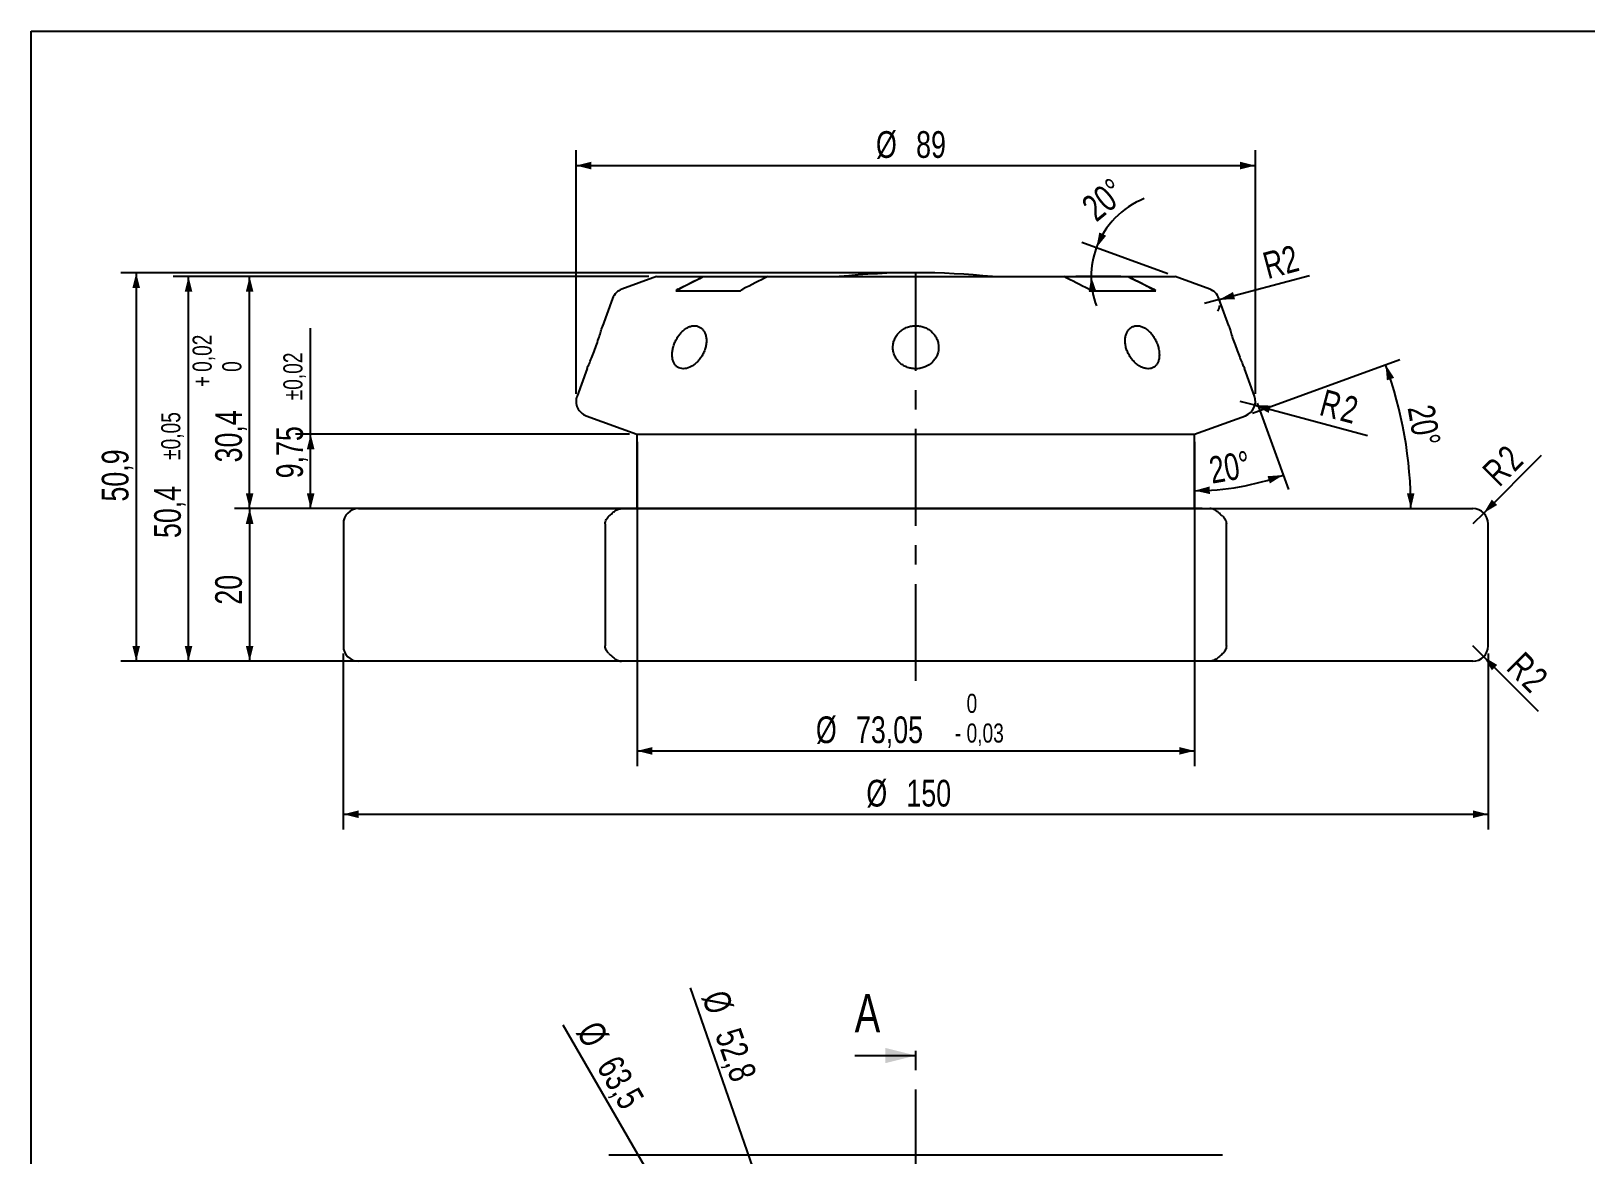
# Model space of a CAD drawing. Header units: millimetres. Extents: x 8 to 3888, y -9869 to 412.
# Drawn here: x 8 to 211.7, y 264.8 to 412 of the extents above; entities that cross this region are included whole.
import ezdxf

# ---------------------------------------------------------------- set-up
doc = ezdxf.new("R2010")
doc.units = ezdxf.units.MM
doc.linetypes.add('CENTERX2', pattern=[20.32, 12.7, -2.54, 2.54, -2.54])
doc.layers.add('CENTERLINE', color=4, linetype='CENTERX2')
doc.layers.add('DIMENSIONS', color=2, linetype='Continuous')
doc.layers.add('OUTLINE', color=7, linetype='Continuous', lineweight=25)
doc.styles.add('SLDTEXTSTYLE0', font='TXT', dxfattribs={"width": 0.75})
doc.dimstyles.new('SLDDIMSTYLE0', dxfattribs={"dimtxt": 3.5, "dimasz": 2, "dimexe": 0, "dimexo": 0.0625, "dimgap": 0.875, "dimtad": 1, "dimdec": 1, "dimrnd": 1e-09, "dimzin": 12, "dimdsep": 46, "dimtxsty": 'SLDTEXTSTYLE0', "dimblk1": 'NONE', "dimsah": 1, "dimcen": 0, "dimadec": 0, "dimazin": 3, "dimtfac": 1, "dimtdec": 1, "dimtmove": 0, "dimatfit": 3, "dimldrblk": 'NONE', "dimfxl": 0, "dimfrac": 2, "dimtolj": 1, "dimtzin": 12, "dimarcsym": 0})
doc.dimstyles.new('SLDDIMSTYLE1', dxfattribs={"dimtxt": 3.5, "dimasz": 2, "dimexe": 0, "dimexo": 0.0625, "dimgap": 0.875, "dimtad": 1, "dimrnd": 1e-09, "dimzin": 12, "dimdsep": 46, "dimtxsty": 'SLDTEXTSTYLE0', "dimsah": 1, "dimcen": 0.09, "dimadec": 0, "dimazin": 3, "dimtfac": 1, "dimtofl": 0, "dimtmove": 0, "dimatfit": 3, "dimfxl": 0, "dimfrac": 2, "dimtolj": 1, "dimtzin": 12, "dimarcsym": 0})
doc.dimstyles.new('SLDDIMSTYLE14', dxfattribs={"dimtxt": 3.5, "dimasz": 2, "dimexe": 0, "dimexo": 0.0625, "dimgap": 0.875, "dimtad": 1, "dimrnd": 1e-09, "dimzin": 12, "dimdsep": 46, "dimtxsty": 'SLDTEXTSTYLE0', "dimsah": 1, "dimcen": 0, "dimadec": 0, "dimazin": 3, "dimtfac": 1, "dimtofl": 0, "dimtmove": 0, "dimatfit": 3, "dimfxl": 0, "dimfrac": 2, "dimtolj": 1, "dimtzin": 12, "dimarcsym": 0})
doc.dimstyles.new('SLDDIMSTYLE2', dxfattribs={"dimtxt": 3.5, "dimasz": 2, "dimexe": 0, "dimexo": 0.0625, "dimgap": 0.875, "dimtad": 1, "dimdec": 4, "dimzin": 12, "dimdsep": 46, "dimtxsty": 'SLDTEXTSTYLE0', "dimsah": 1, "dimcen": 0.09, "dimazin": 3, "dimtfac": 1, "dimtofl": 0, "dimtmove": 0, "dimatfit": 3, "dimfxl": 0, "dimfrac": 2, "dimtolj": 1, "dimtzin": 12, "dimarcsym": 0})
doc.dimstyles.new('SLDDIMSTYLE20', dxfattribs={"dimtxt": 3.5, "dimasz": 2, "dimexe": 0, "dimexo": 0.0625, "dimgap": 0.875, "dimtad": 1, "dimrnd": 1e-09, "dimzin": 12, "dimdsep": 46, "dimtxsty": 'SLDTEXTSTYLE0', "dimsah": 1, "dimcen": 0.09, "dimadec": 0, "dimazin": 3, "dimtol": 1, "dimtp": 0.02, "dimtm": 0.02, "dimtfac": 1, "dimtofl": 0, "dimtmove": 0, "dimatfit": 3, "dimfxl": 0, "dimfrac": 2, "dimtolj": 1, "dimarcsym": 0})
doc.dimstyles.new('SLDDIMSTYLE21', dxfattribs={"dimtxt": 3.5, "dimasz": 2, "dimexe": 0, "dimexo": 0.0625, "dimgap": 0.875, "dimtad": 1, "dimrnd": 1e-09, "dimzin": 12, "dimdsep": 46, "dimtxsty": 'SLDTEXTSTYLE0', "dimsah": 1, "dimcen": 0.09, "dimadec": 0, "dimazin": 3, "dimtol": 1, "dimtp": 0.02, "dimtfac": 1, "dimtofl": 0, "dimtmove": 0, "dimatfit": 3, "dimfxl": 0, "dimfrac": 2, "dimtolj": 1, "dimarcsym": 0})
doc.dimstyles.new('SLDDIMSTYLE22', dxfattribs={"dimtxt": 3.5, "dimasz": 2, "dimexe": 0, "dimexo": 0.0625, "dimgap": 0.875, "dimtad": 1, "dimrnd": 1e-09, "dimzin": 12, "dimdsep": 46, "dimtxsty": 'SLDTEXTSTYLE0', "dimsah": 1, "dimcen": 0.09, "dimadec": 0, "dimazin": 3, "dimtol": 1, "dimtp": 0.05, "dimtm": 0.05, "dimtfac": 1, "dimtofl": 0, "dimtmove": 0, "dimatfit": 3, "dimfxl": 0, "dimfrac": 2, "dimtolj": 1, "dimarcsym": 0})
doc.dimstyles.new('SLDDIMSTYLE23', dxfattribs={"dimtxt": 3.5, "dimasz": 2, "dimexe": 0, "dimexo": 0.0625, "dimgap": 0.875, "dimtad": 1, "dimrnd": 1e-09, "dimzin": 12, "dimdsep": 46, "dimtxsty": 'SLDTEXTSTYLE0', "dimsah": 1, "dimcen": 0.09, "dimadec": 0, "dimazin": 3, "dimtol": 1, "dimtm": 0.03, "dimtfac": 1, "dimtofl": 0, "dimtmove": 0, "dimatfit": 3, "dimfxl": 0, "dimfrac": 2, "dimtolj": 1, "dimarcsym": 0})
doc.dimstyles.new('SLDDIMSTYLE9', dxfattribs={"dimtxt": 3.5, "dimasz": 2, "dimexe": 0, "dimexo": 0.0625, "dimgap": 0.875, "dimtad": 1, "dimrnd": 1e-09, "dimzin": 12, "dimdsep": 46, "dimtxsty": 'SLDTEXTSTYLE0', "dimsah": 1, "dimcen": 0, "dimadec": 0, "dimazin": 3, "dimtfac": 1, "dimtofl": 0, "dimtmove": 0, "dimatfit": 3, "dimfxl": 0, "dimfrac": 2, "dimtolj": 1, "dimtzin": 12, "dimarcsym": 0})

# ---------------------------------------------------------------- blocks, each defined once
blk = doc.blocks.new('_D')
at = {"layer": 'DIMENSIONS'}
for q in [(94.39, 286.65), (132.58, 176.84)]:
    blk.add_line((115.25, 226.67), q, dxfattribs=at)
blk.add_solid([(115.25, 226.67), (115.06, 228.72), (114.12, 228.39)], dxfattribs=at)
at = {"layer": 'DIMENSIONS', "char_height": 3.5, "attachment_point": 1, "rotation": 289.1766, "style": 'SLDTEXTSTYLE0'}
for s, insert in [('%%c', (99.17, 286.63)), ('52,8', (100.89, 281.67))]:
    blk.add_mtext(s, dxfattribs=dict(at, insert=insert))
blk = doc.blocks.new('_None')
blk = doc.blocks.new('_D_1')
at = {"layer": 'DIMENSIONS'}
for q in [(77.72, 281.75), (139.77, 174.28)]:
    blk.add_line((108.05, 229.23), q, dxfattribs=at)
blk.add_solid([(108.05, 229.23), (107.48, 231.21), (106.62, 230.71)], dxfattribs=at)
at = {"layer": 'DIMENSIONS', "char_height": 3.5, "attachment_point": 1, "rotation": 300, "style": 'SLDTEXTSTYLE0'}
for s, insert in [('%%c', (82.42, 282.63)), ('63,5', (85.05, 278.09))]:
    blk.add_mtext(s, dxfattribs=dict(at, insert=insert))
blk = doc.blocks.new('_D_4')
at = {"layer": 'DIMENSIONS'}
blk.add_line((134.67, 154.09), (146.81, 133.05), dxfattribs=at)
blk.add_arc((123.91, 172.71), 43.79, 270, 300, dxfattribs=at)
for points in [[(145.81, 134.79), (143.81, 134.26), (144.29, 133.39)], [(123.91, 128.92), (125.92, 128.46), (125.9, 129.46)]]:
    blk.add_solid(points, dxfattribs=at)
at = {"layer": 'DIMENSIONS', "insert": (130.68, 133.86), "char_height": 3.5, "attachment_point": 1, "rotation": 15, "style": 'SLDTEXTSTYLE0'}
blk.add_mtext('30°', dxfattribs=at)
blk = doc.blocks.new('_D_45')
at = {"layer": 'DIMENSIONS'}
for p, q in [((44.63, 359.19), (44.63, 373.09)), ((86.39, 359.19), (42.63, 359.19)), ((44.63, 349.44), (44.63, 359.19)), ((49.91, 349.44), (42.63, 349.44))]:
    blk.add_line(p, q, dxfattribs=at)
for points in [[(44.63, 359.19), (44.13, 357.19), (45.13, 357.19)], [(44.63, 349.44), (45.13, 351.44), (44.13, 351.44)]]:
    blk.add_solid(points, dxfattribs=at)
at = {"layer": 'DIMENSIONS', "attachment_point": 1, "rotation": 90, "style": 'SLDTEXTSTYLE0'}
for s, insert, char_height in [('±0,02', (41.05, 363.63), 2.5), ('9,75', (40.12, 353.4), 3.5)]:
    blk.add_mtext(s, dxfattribs=dict(at, insert=insert, char_height=char_height))
blk = doc.blocks.new('_D_46')
at = {"layer": 'DIMENSIONS'}
for p, q in [((88.94, 379.84), (34.63, 379.84)), ((36.63, 349.44), (36.63, 379.84)), ((161.45, 349.44), (34.63, 349.44))]:
    blk.add_line(p, q, dxfattribs=at)
for points in [[(36.63, 379.84), (36.13, 377.84), (37.13, 377.84)], [(36.63, 349.44), (37.13, 351.44), (36.13, 351.44)]]:
    blk.add_solid(points, dxfattribs=at)
at = {"layer": 'DIMENSIONS', "attachment_point": 1, "rotation": 90, "style": 'SLDTEXTSTYLE0'}
for s, insert, char_height in [('0,02', (29.16, 367.35), 2.5), ('+', (29.16, 365.36), 2.5), ('0', (33.05, 367.35), 2.5), ('30,4', (32.12, 355.49), 3.5)]:
    blk.add_mtext(s, dxfattribs=dict(at, insert=insert, char_height=char_height))
blk = doc.blocks.new('_D_47')
at = {"layer": 'DIMENSIONS'}
for p, q in [((88.94, 379.84), (26.63, 379.84)), ((28.63, 329.44), (28.63, 379.84)), ((49.91, 329.44), (26.63, 329.44))]:
    blk.add_line(p, q, dxfattribs=at)
for points in [[(28.63, 379.84), (28.13, 377.84), (29.13, 377.84)], [(28.63, 329.44), (29.13, 331.44), (28.13, 331.44)]]:
    blk.add_solid(points, dxfattribs=at)
at = {"layer": 'DIMENSIONS', "attachment_point": 1, "rotation": 90, "style": 'SLDTEXTSTYLE0'}
for s, insert, char_height in [('±0,05', (25.05, 355.82), 2.5), ('50,4', (24.12, 345.58), 3.5)]:
    blk.add_mtext(s, dxfattribs=dict(at, insert=insert, char_height=char_height))
blk = doc.blocks.new('_D_48')
at = {"layer": 'DIMENSIONS'}
for q in [(166.41, 363.49), (183.08, 359.03)]:
    blk.add_line((168.34, 362.97), q, dxfattribs=at)
blk.add_solid([(168.34, 362.97), (170.15, 361.97), (170.4, 362.94)], dxfattribs=at)
at = {"layer": 'DIMENSIONS', "char_height": 3.5, "attachment_point": 1, "rotation": 345, "style": 'SLDTEXTSTYLE0'}
for s, insert in [('R', (177.53, 365.12)), ('2', (180.25, 364.4))]:
    blk.add_mtext(s, dxfattribs=dict(at, insert=insert))
blk = doc.blocks.new('_D_49')
at = {"layer": 'DIMENSIONS'}
for p, q in [((79.41, 364.49), (79.41, 396.38)), ((168.41, 364.49), (168.41, 396.38)), ((79.41, 394.38), (168.41, 394.38))]:
    blk.add_line(p, q, dxfattribs=at)
for points in [[(79.41, 394.38), (81.41, 393.88), (81.41, 394.88)], [(168.41, 394.38), (166.41, 394.88), (166.41, 393.88)]]:
    blk.add_solid(points, dxfattribs=at)
at = {"layer": 'DIMENSIONS', "char_height": 3.5, "attachment_point": 1, "style": 'SLDTEXTSTYLE0'}
for s, insert in [('%%c', (118.7, 398.89)), ('89', (123.96, 398.89))]:
    blk.add_mtext(s, dxfattribs=dict(at, insert=insert))
blk = doc.blocks.new('_D_50')
at = {"layer": 'DIMENSIONS'}
for p, q in [((87.39, 358.19), (87.39, 315.69)), ((160.44, 358.19), (160.44, 315.69)), ((87.39, 317.69), (160.44, 317.69))]:
    blk.add_line(p, q, dxfattribs=at)
for points in [[(87.39, 317.69), (89.39, 317.19), (89.39, 318.19)], [(160.44, 317.69), (158.44, 318.19), (158.44, 317.19)]]:
    blk.add_solid(points, dxfattribs=at)
at = {"layer": 'DIMENSIONS', "attachment_point": 1, "style": 'SLDTEXTSTYLE0'}
for s, insert, char_height in [('0', (130.57, 325.17), 2.5), ('%%c', (110.83, 322.21), 3.5), ('73,05', (116.08, 322.21), 3.5), ('-', (129.03, 321.28), 2.5), ('0,03', (130.57, 321.28), 2.5)]:
    blk.add_mtext(s, dxfattribs=dict(at, insert=insert, char_height=char_height))
blk = doc.blocks.new('_D_51')
at = {"layer": 'DIMENSIONS'}
for q in [(205.9, 356.42), (196.91, 347.44)]:
    blk.add_line((198.33, 348.85), q, dxfattribs=at)
blk.add_solid([(198.33, 348.85), (200.09, 349.91), (199.39, 350.62)], dxfattribs=at)
at = {"layer": 'DIMENSIONS', "char_height": 3.5, "attachment_point": 1, "rotation": 45, "style": 'SLDTEXTSTYLE0'}
for s, insert in [('2', (199.88, 356.61)), ('R', (197.89, 354.62))]:
    blk.add_mtext(s, dxfattribs=dict(at, insert=insert))
blk = doc.blocks.new('_D_52')
at = {"layer": 'DIMENSIONS'}
for q in [(196.91, 331.44), (205.44, 322.91)]:
    blk.add_line((198.33, 330.02), q, dxfattribs=at)
blk.add_solid([(198.33, 330.02), (199.39, 328.26), (200.09, 328.96)], dxfattribs=at)
at = {"layer": 'DIMENSIONS', "char_height": 3.5, "attachment_point": 1, "rotation": 315, "style": 'SLDTEXTSTYLE0'}
for s, insert in [('R', (203.62, 330.9)), ('2', (205.61, 328.92))]:
    blk.add_mtext(s, dxfattribs=dict(at, insert=insert))
blk = doc.blocks.new('_D_53')
at = {"layer": 'DIMENSIONS'}
for p, q in [((48.91, 330.44), (48.91, 307.39)), ((198.91, 330.44), (198.91, 307.39)), ((48.91, 309.39), (198.91, 309.39))]:
    blk.add_line(p, q, dxfattribs=at)
for points in [[(48.91, 309.39), (50.91, 308.89), (50.91, 309.89)], [(198.91, 309.39), (196.91, 309.89), (196.91, 308.89)]]:
    blk.add_solid(points, dxfattribs=at)
at = {"layer": 'DIMENSIONS', "char_height": 3.5, "attachment_point": 1, "style": 'SLDTEXTSTYLE0'}
for s, insert in [('%%c', (117.44, 313.9)), ('150', (122.69, 313.9))]:
    blk.add_mtext(s, dxfattribs=dict(at, insert=insert))
blk = doc.blocks.new('_D_54')
at = {"layer": 'DIMENSIONS'}
blk.add_line((168.63, 363.24), (172.74, 351.95), dxfattribs=at)
blk.add_arc((160.44, 385.75), 33.97, 270, 290, dxfattribs=at)
for points in [[(172.05, 353.83), (170, 353.68), (170.31, 352.73)], [(160.44, 351.79), (162.45, 351.34), (162.42, 352.34)]]:
    blk.add_solid(points, dxfattribs=at)
at = {"layer": 'DIMENSIONS', "insert": (162.12, 356.14), "char_height": 3.5, "attachment_point": 1, "rotation": 10, "style": 'SLDTEXTSTYLE0'}
blk.add_mtext('20°', dxfattribs=at)
blk = doc.blocks.new('_D_55')
at = {"layer": 'DIMENSIONS'}
for q in [(175.5, 379.99), (161.75, 376.3)]:
    blk.add_line((163.68, 376.82), q, dxfattribs=at)
blk.add_arc((161.75, 376.3), 2, 330, 353.4349, dxfattribs=at)
blk.add_solid([(163.68, 376.82), (165.74, 376.85), (165.48, 377.82)], dxfattribs=at)
at = {"layer": 'DIMENSIONS', "insert": (169.12, 382.87), "char_height": 3.5, "attachment_point": 1, "rotation": 15, "style": 'SLDTEXTSTYLE0'}
blk.add_mtext('R2', dxfattribs=at)
blk = doc.blocks.new('_D_56')
at = {"layer": 'DIMENSIONS'}
for p, q in [((49.91, 349.44), (34.63, 349.44)), ((36.63, 349.44), (36.63, 329.44)), ((49.91, 329.44), (34.63, 329.44))]:
    blk.add_line(p, q, dxfattribs=at)
for points in [[(36.63, 349.44), (36.13, 347.44), (37.13, 347.44)], [(36.63, 329.44), (37.13, 331.44), (36.13, 331.44)]]:
    blk.add_solid(points, dxfattribs=at)
at = {"layer": 'DIMENSIONS', "insert": (32.12, 336.85), "char_height": 3.5, "attachment_point": 1, "rotation": 90, "style": 'SLDTEXTSTYLE0'}
blk.add_mtext('20', dxfattribs=at)
blk = doc.blocks.new('_D_57')
at = {"layer": 'DIMENSIONS'}
blk.add_line((168.04, 361.95), (187.35, 368.98), dxfattribs=at)
blk.add_arc((133.65, 349.44), 55.14, 0, 20, dxfattribs=at)
for points in [[(185.47, 368.3), (185.64, 366.24), (186.59, 366.57)], [(188.79, 349.44), (189.26, 351.45), (188.26, 351.43)]]:
    blk.add_solid(points, dxfattribs=at)
at = {"layer": 'DIMENSIONS', "insert": (191.79, 363.26), "char_height": 3.5, "attachment_point": 1, "rotation": 280, "style": 'SLDTEXTSTYLE0'}
blk.add_mtext('20°', dxfattribs=at)
blk = doc.blocks.new('_D_58')
at = {"layer": 'DIMENSIONS'}
for p, q in [((156.94, 380.18), (145.68, 384.28)), ((150.8, 379.84), (144.9, 379.84))]:
    blk.add_line(p, q, dxfattribs=at)
for start, end in [(111.5046, 160), (160, 180), (180, 200.561)]:
    blk.add_arc((157.88, 379.84), 10.98, start, end, dxfattribs=at)
for points in [[(147.56, 383.59), (148.86, 385.19), (147.96, 385.62)], [(146.9, 379.84), (146.58, 377.8), (147.58, 377.89)]]:
    blk.add_solid(points, dxfattribs=at)
at = {"layer": 'DIMENSIONS', "insert": (145.35, 389.6), "char_height": 3.5, "attachment_point": 1, "rotation": 39.2762, "style": 'SLDTEXTSTYLE0'}
blk.add_mtext('20°', dxfattribs=at)
blk = doc.blocks.new('_D_59')
at = {"layer": 'DIMENSIONS'}
for p, q in [((122.91, 380.34), (19.77, 380.34)), ((21.77, 380.34), (21.77, 329.44)), ((84.38, 329.44), (19.77, 329.44))]:
    blk.add_line(p, q, dxfattribs=at)
for points in [[(21.77, 380.34), (21.27, 378.34), (22.27, 378.34)], [(21.77, 329.44), (22.27, 331.44), (21.27, 331.44)]]:
    blk.add_solid(points, dxfattribs=at)
at = {"layer": 'DIMENSIONS', "insert": (17.26, 350.36), "char_height": 3.5, "attachment_point": 1, "rotation": 90, "style": 'SLDTEXTSTYLE0'}
blk.add_mtext('50,9', dxfattribs=at)

msp = doc.modelspace()

# ---------------------------------------------------------------- linework, layer by layer
at = {"layer": 'CENTERLINE'}
for p, q in [((123.91153, 326.85542), (123.91153, 381.85852)), ((123.91153, 118.38715), (123.91153, 279.77333))]:
    msp.add_line(p, q, dxfattribs=at)
at = {"layer": 'CENTERLINE', "linetype": 'Continuous'}
msp.add_line((115.91153, 277.77333), (123.91153, 277.77333), dxfattribs=at)
at = {"layer": 'CENTERLINE'}
msp.add_solid([(123.91153, 277.77333), (119.91153, 278.77333), (119.91153, 276.77333)], dxfattribs=at)
at = {"layer": 'OUTLINE'}
for p, q in [((8, 412), (586, 412)), ((8, 8), (8, 412)), ((89.9427, 379.83809), (85.39014, 378.1811)), ((89.9427, 379.83809), (96.02696, 379.83809)), ((104.51708, 379.78733), (96.0318, 379.78733)), ((104.51225, 379.83809), (143.31081, 379.83809)), ((151.79126, 379.78733), (143.30598, 379.78733)), ((151.79609, 379.83809), (157.88035, 379.83809)), ((162.43291, 378.1811), (157.88035, 379.83809)), ((84.1948, 376.98575), (82.87512, 373.35997)), ((92.47593, 377.98212), (100.96121, 377.98212)), ((146.86184, 377.98212), (155.34713, 377.98212)), ((164.94226, 373.37557), (163.62826, 376.98575)), ((80.84417, 367.77998), (79.53214, 364.17521)), ((168.29091, 364.17521), (166.97111, 367.80135)), ((80.72749, 361.61179), (87.38653, 359.18809)), ((160.43653, 359.18809), (167.09557, 361.61179)), ((87.38653, 359.18809), (87.38653, 349.43809)), ((87.38653, 359.18809), (160.43653, 359.18809)), ((160.43653, 349.43809), (160.43653, 359.18809)), ((50.91153, 349.43809), (85.37583, 349.43809)), ((85.37583, 349.43809), (162.44723, 349.43809)), ((162.44723, 349.43809), (196.91153, 349.43809)), ((48.91152, 347.43809), (48.91152, 331.43809)), ((83.21755, 347.43809), (83.21755, 331.43809)), ((164.60551, 331.43809), (164.60551, 347.43809)), ((198.91153, 331.43809), (198.91153, 347.43809)), ((85.37583, 329.4381), (50.91153, 329.4381)), ((162.44723, 329.4381), (85.37583, 329.4381)), ((196.91153, 329.4381), (162.44723, 329.4381)), ((83.71353, 264.75653), (164.10953, 264.75653))]:
    msp.add_line(p, q, dxfattribs=at)
for centre, radius, start, end in [((123.91153, 279.21167), 101.12643, 84.3000715, 95.6999285), ((86.07418, 376.30171), 2, 110, 160), ((161.74887, 376.30171), 2, 20, 70), ((81.41153, 363.49117), 2, 160, 250), ((166.41153, 363.49117), 2, 290, 20), ((50.91153, 347.43809), 2, 90, 180), ((196.91153, 347.43809), 2, 0, 90), ((50.91153, 331.43809), 2, 180, 270), ((196.91153, 331.43809), 2, 270, 0)]:
    msp.add_arc(centre, radius, start, end, dxfattribs=at)
for points in [[(96.0318, 379.78733), (94.84626, 379.1867), (93.661, 378.58482), (92.47593, 377.98212)], [(92.7626, 378.1811), (93.85053, 378.73425), (94.93862, 379.2867), (96.02696, 379.83809)], [(96.0318, 379.78733), (96.03011, 379.80423), (96.0285, 379.82115), (96.02696, 379.83809)], [(104.51225, 379.83809), (103.42389, 379.28669), (102.33579, 378.73425), (101.24788, 378.1811)], [(146.57518, 378.1811), (145.48725, 378.73425), (144.39915, 379.2867), (143.31081, 379.83809)], [(151.79609, 379.83809), (151.79456, 379.82114), (151.79295, 379.80422), (151.79126, 379.78733)], [(155.34712, 377.98212), (154.16207, 378.58481), (152.97681, 379.18669), (151.79126, 379.78733)], [(151.79609, 379.83809), (152.88445, 379.28669), (153.97255, 378.73425), (155.06046, 378.1811)], [(92.7626, 378.1811), (92.66117, 378.12953), (92.56567, 378.06305), (92.47593, 377.98212)], [(100.96121, 377.98212), (101.05124, 378.0633), (101.14677, 378.12969), (101.24788, 378.1811)], [(146.57518, 378.1811), (146.67661, 378.12953), (146.7721, 378.06305), (146.86184, 377.98212)], [(155.34712, 377.98212), (155.2571, 378.0633), (155.16157, 378.12969), (155.06046, 378.1811)]]:
    msp.add_open_spline(points, degree=3, dxfattribs=at)
for points, knots in [([(80.84537, 367.77955), (80.8522, 367.79499), (80.86694, 367.82827), (81.05088, 368.25078), (81.33235, 368.92148), (81.67751, 369.78779), (82.03416, 370.74459), (82.35989, 371.68524), (82.6245, 372.50864), (82.80196, 373.0964), (82.88878, 373.3969), (82.88042, 373.368), (82.87782, 373.35899)], [0, 0, 0, 0, 0.092724709, 0.199892979, 0.307244172, 0.414727384, 0.522085383, 0.629246647, 0.736445297, 0.843861895, 0.951332164, 1, 1, 1, 1]), ([(94.55066, 368.08504), (94.70047, 368.17075), (94.84593, 368.2709), (95.1281, 368.49909), (95.26621, 368.62876), (95.52484, 368.90966), (95.64508, 369.06007), (95.8671, 369.38085), (95.96921, 369.55248), (96.14551, 369.90175), (96.22098, 370.08096), (96.34576, 370.44888), (96.39388, 370.6349), (96.45986, 371.00124), (96.47825, 371.18431), (96.48429, 371.54199), (96.47211, 371.71342), (96.41851, 372.04171), (96.37634, 372.20003), (96.26552, 372.48966), (96.19706, 372.622), (96.03438, 372.86135), (95.93998, 372.96772), (95.73375, 373.14526), (95.62106, 373.21785), (95.37615, 373.3292), (95.24759, 373.36622), (94.98022, 373.4039), (94.83966, 373.40438), (94.55518, 373.36784), (94.41215, 373.3314), (94.12432, 373.22272), (93.97856, 373.14953), (93.69708, 372.97287), (93.55994, 372.8691), (93.29246, 372.63026), (93.164, 372.4965), (92.92398, 372.20879), (92.81062, 372.05281), (92.60158, 371.72207), (92.50788, 371.55076), (92.34117, 371.19676), (92.2676, 371.01199), (92.14693, 370.64419), (92.09925, 370.46059), (92.02931, 370.09396), (92.00744, 369.91106), (91.99163, 369.56173), (91.9972, 369.39319), (92.03665, 369.06857), (92.07005, 368.91707), (92.16312, 368.63704), (92.22363, 368.50691), (92.36932, 368.27607), (92.45369, 368.17582), (92.6456, 368.00504), (92.75425, 367.93438), (92.9866, 367.8292), (93.11105, 367.79365), (93.37702, 367.7572), (93.51723, 367.75686), (93.94591, 367.80826), (94.25104, 367.91362), (94.55066, 368.08504)], [0, 0, 0, 0, 0.03125, 0.03125, 0.0625, 0.0625, 0.09375, 0.09375, 0.125, 0.125, 0.15625, 0.15625, 0.1875, 0.1875, 0.21875, 0.21875, 0.25, 0.25, 0.28125, 0.28125, 0.3125, 0.3125, 0.34375, 0.34375, 0.375, 0.375, 0.40625, 0.40625, 0.4375, 0.4375, 0.46875, 0.46875, 0.5, 0.5, 0.53125, 0.53125, 0.5625, 0.5625, 0.59375, 0.59375, 0.625, 0.625, 0.65625, 0.65625, 0.6875, 0.6875, 0.71875, 0.71875, 0.75, 0.75, 0.78125, 0.78125, 0.8125, 0.8125, 0.84375, 0.84375, 0.875, 0.875, 0.90625, 0.90625, 0.9375, 0.9375, 1, 1, 1, 1]), ([(125.88844, 368.44539), (126.03748, 368.56586), (126.17121, 368.69798), (126.40935, 368.98485), (126.51463, 369.14146), (126.68869, 369.4692), (126.75759, 369.63949), (126.85946, 369.99298), (126.89212, 370.17739), (126.91791, 370.5438), (126.91179, 370.72759), (126.86064, 371.09633), (126.81565, 371.27847), (126.69028, 371.62896), (126.60899, 371.79996), (126.41181, 372.12518), (126.2979, 372.27668), (126.04025, 372.55781), (125.89469, 372.68852), (125.58373, 372.91743), (125.41795, 373.01662), (125.06567, 373.18405), (124.87927, 373.25165), (124.50168, 373.34935), (124.30854, 373.38049), (123.91323, 373.40585), (123.71706, 373.39962), (123.32939, 373.35089), (123.13558, 373.30768), (122.76287, 373.18627), (122.58483, 373.10884), (122.24513, 372.92115), (122.08268, 372.80975), (121.7882, 372.56299), (121.65432, 372.42688), (121.41387, 372.12891), (121.3092, 371.96885), (121.13595, 371.63622), (121.06599, 371.46128), (120.9633, 371.10058), (120.93135, 370.91852), (120.90516, 370.55113), (120.91138, 370.36378), (120.96223, 369.99932), (121.00634, 369.82147), (121.13205, 369.47443), (121.21414, 369.30554), (121.40922, 368.99105), (121.52282, 368.84344), (121.78332, 368.56794), (121.92662, 368.44401), (122.23625, 368.22429), (122.40478, 368.12738), (122.75757, 367.96688), (122.94039, 367.90346), (123.31874, 367.80968), (123.51587, 367.77953), (123.90671, 367.75555), (124.10215, 367.76102), (124.49307, 367.80756), (124.6863, 367.84874), (125.24172, 368.02102), (125.59037, 368.20446), (125.88844, 368.44539)], [0, 0, 0, 0, 0.03125, 0.03125, 0.0625, 0.0625, 0.09375, 0.09375, 0.125, 0.125, 0.15625, 0.15625, 0.1875, 0.1875, 0.21875, 0.21875, 0.25, 0.25, 0.28125, 0.28125, 0.3125, 0.3125, 0.34375, 0.34375, 0.375, 0.375, 0.40625, 0.40625, 0.4375, 0.4375, 0.46875, 0.46875, 0.5, 0.5, 0.53125, 0.53125, 0.5625, 0.5625, 0.59375, 0.59375, 0.625, 0.625, 0.65625, 0.65625, 0.6875, 0.6875, 0.71875, 0.71875, 0.75, 0.75, 0.78125, 0.78125, 0.8125, 0.8125, 0.84375, 0.84375, 0.875, 0.875, 0.90625, 0.90625, 0.9375, 0.9375, 1, 1, 1, 1]), ([(155.26731, 368.08504), (155.36485, 368.17075), (155.44965, 368.2709), (155.59526, 368.49909), (155.65653, 368.62876), (155.75117, 368.90966), (155.78472, 369.06007), (155.82498, 369.38085), (155.83136, 369.55248), (155.8165, 369.90175), (155.79563, 370.08096), (155.72659, 370.44888), (155.6787, 370.6349), (155.55943, 371.00124), (155.4872, 371.18431), (155.31982, 371.54199), (155.22635, 371.71342), (155.02001, 372.04171), (154.90577, 372.20003), (154.66536, 372.48966), (154.53887, 372.622), (154.27271, 372.86135), (154.13314, 372.96772), (153.85228, 373.14526), (153.70951, 373.21785), (153.41871, 373.3292), (153.27505, 373.36622), (152.99231, 373.4039), (152.85155, 373.40438), (152.58197, 373.36784), (152.45381, 373.3314), (152.21076, 373.22272), (152.09531, 373.14953), (151.88807, 372.97287), (151.79495, 372.8691), (151.63067, 372.63026), (151.56082, 372.4965), (151.44944, 372.20879), (151.40702, 372.05281), (151.35173, 371.72207), (151.33923, 371.55076), (151.34402, 371.19676), (151.36181, 371.01199), (151.42698, 370.64419), (151.47401, 370.46059), (151.59702, 370.09396), (151.67339, 369.91106), (151.84865, 369.56173), (151.94815, 369.39319), (152.1714, 369.06857), (152.2921, 368.91707), (152.54856, 368.63704), (152.68614, 368.50691), (152.96992, 368.27607), (153.11499, 368.17582), (153.41102, 368.00504), (153.56316, 367.93438), (153.86046, 367.8292), (154.00701, 367.79365), (154.29564, 367.7572), (154.43605, 367.75686), (154.83278, 367.80826), (155.07223, 367.91362), (155.26731, 368.08504)], [0, 0, 0, 0, 0.03125, 0.03125, 0.0625, 0.0625, 0.09375, 0.09375, 0.125, 0.125, 0.15625, 0.15625, 0.1875, 0.1875, 0.21875, 0.21875, 0.25, 0.25, 0.28125, 0.28125, 0.3125, 0.3125, 0.34375, 0.34375, 0.375, 0.375, 0.40625, 0.40625, 0.4375, 0.4375, 0.46875, 0.46875, 0.5, 0.5, 0.53125, 0.53125, 0.5625, 0.5625, 0.59375, 0.59375, 0.625, 0.625, 0.65625, 0.65625, 0.6875, 0.6875, 0.71875, 0.71875, 0.75, 0.75, 0.78125, 0.78125, 0.8125, 0.8125, 0.84375, 0.84375, 0.875, 0.875, 0.90625, 0.90625, 0.9375, 0.9375, 1, 1, 1, 1]), ([(164.94063, 373.37497), (164.94387, 373.36361), (164.95107, 373.33829), (165.07477, 372.91506), (165.28522, 372.2324), (165.57511, 371.35371), (165.91679, 370.39355), (166.27367, 369.45997), (166.60296, 368.65053), (166.84933, 368.07203), (166.98146, 367.7709), (166.97176, 367.79301), (166.96851, 367.8004)], [0, 0, 0, 0, 0.087373802, 0.194525146, 0.3018754, 0.40936979, 0.516727386, 0.62389045, 0.731106006, 0.838533874, 0.946008548, 1, 1, 1, 1]), ([(83.21755, 347.43809), (83.21755, 347.53353), (83.2306, 347.63038), (83.27955, 347.81502), (83.31578, 347.90497), (83.45045, 348.15903), (83.5739, 348.30801), (83.71353, 348.43809)], [0, 0, 0, 0, 0.25, 0.25, 0.5, 0.5, 1, 1, 1, 1]), ([(83.71353, 348.43809), (83.85422, 348.56917), (83.99043, 348.69873), (84.26626, 348.94173), (84.40478, 349.05378), (84.67977, 349.23832), (84.81985, 349.31299), (85.02726, 349.38732), (85.09631, 349.40617), (85.23542, 349.43158), (85.30657, 349.43809), (85.37583, 349.43809)], [0, 0, 0, 0, 0.25, 0.25, 0.5, 0.5, 0.75, 0.75, 0.875, 0.875, 1, 1, 1, 1]), ([(164.10953, 348.43809), (163.96884, 348.56917), (163.83262, 348.69873), (163.55679, 348.94173), (163.41828, 349.05378), (163.14329, 349.23832), (163.00321, 349.31299), (162.7958, 349.38732), (162.72675, 349.40617), (162.58764, 349.43158), (162.51648, 349.43809), (162.44723, 349.43809)], [0, 0, 0, 0, 0.25, 0.25, 0.5, 0.5, 0.75, 0.75, 0.875, 0.875, 1, 1, 1, 1]), ([(164.10953, 348.43809), (164.24851, 348.30861), (164.37284, 348.15847), (164.55158, 347.8215), (164.60551, 347.6296), (164.60551, 347.43809)], [0, 0, 0, 0, 0.5, 0.5, 1, 1, 1, 1]), ([(83.71353, 330.43809), (83.57439, 330.56772), (83.44992, 330.71808), (83.27115, 331.05549), (83.21755, 331.2457), (83.21755, 331.43809)], [0, 0, 0, 0, 0.5, 0.5, 1, 1, 1, 1]), ([(83.71353, 330.43809), (83.85422, 330.30701), (83.99043, 330.17746), (84.26626, 329.93446), (84.40478, 329.82241), (84.67977, 329.63786), (84.81985, 329.5632), (85.02726, 329.48886), (85.09631, 329.47001), (85.23542, 329.44461), (85.30657, 329.43809), (85.37583, 329.43809)], [0, 0, 0, 0, 0.25, 0.25, 0.5, 0.5, 0.75, 0.75, 0.875, 0.875, 1, 1, 1, 1]), ([(164.10953, 330.43809), (163.96884, 330.30701), (163.83262, 330.17746), (163.55679, 329.93446), (163.41828, 329.82241), (163.14329, 329.63786), (163.00321, 329.5632), (162.7958, 329.48886), (162.72675, 329.47001), (162.58764, 329.44461), (162.51648, 329.43809), (162.44723, 329.43809)], [0, 0, 0, 0, 0.25, 0.25, 0.5, 0.5, 0.75, 0.75, 0.875, 0.875, 1, 1, 1, 1]), ([(164.60551, 331.43809), (164.60551, 331.24545), (164.55235, 331.05629), (164.37259, 330.71709), (164.24932, 330.56833), (164.10953, 330.43809)], [0, 0, 0, 0, 0.5, 0.5, 1, 1, 1, 1])]:
    msp.add_open_spline(points, degree=3, knots=knots, dxfattribs=at)

# ---------------------------------------------------------------- texts
at = {"layer": 'CENTERLINE', "insert": (115.91153, 285.83268), "char_height": 5, "attachment_point": 1, "style": 'SLDTEXTSTYLE0'}
msp.add_mtext('A', dxfattribs=at)

# ---------------------------------------------------------------- dimensions: what is measured, and where the dimension line sits
at = {"layer": 'DIMENSIONS'}
for base, p1, p2, dimstyle, picture, middle in [((168.41153, 394.38039), (79.41153, 363.49117), (168.41153, 363.49117), 'SLDDIMSTYLE1', '_D_49', (123.91153, 394.38039)), ((160.43653, 317.69358), (87.38653, 359.18809), (160.43653, 359.18809), 'SLDDIMSTYLE23', '_D_50', (123.91153, 317.69358)), ((198.91153, 309.39067), (48.91153, 331.43809), (198.91153, 331.43809), 'SLDDIMSTYLE1', '_D_53', (123.91153, 309.39067))]:
    dim = msp.add_linear_dim(base=base, p1=p1, p2=p2, text='%%c<>', dimstyle=dimstyle, dxfattribs=at)
    dim.commit()
    dim.dimension.update_dxf_attribs({"geometry": picture, "text_midpoint": middle, "dimtype": 160})
for base, line1, line2, picture, middle in [((147.06671, 381.74483), ((162.43291, 378.1811), (157.88035, 379.83809)), ((151.79609, 379.83809), (157.88035, 379.83809)), '_D_58', (150.92907, 388.33809)), ((187.95482, 359.01374), ((167.09557, 361.61179), (160.43653, 359.18809)), ((192.15411, 349.43809), (55.66894, 349.43809)), '_D_57', (187.95482, 359.01374)), ((166.33532, 352.30126), ((160.43653, 349.43809), (160.43653, 359.18809)), ((168.29091, 364.17521), (166.97111, 367.80135)), '_D_54', (166.33532, 352.30126)), ((135.24648, 130.41011), ((123.91153, 118.38715), (123.91153, 279.77333)), ((134.16609, 154.95128), (116.88633, 184.88071)), '_D_4', (135.24648, 130.41011))]:
    dim = msp.add_angular_dim_2l(base=base, line1=line1, line2=line2, dimstyle='SLDDIMSTYLE2', dxfattribs=at)
    dim.commit()
    dim.dimension.update_dxf_attribs({"geometry": picture, "text_midpoint": middle, "dimtype": 162})
for center, mpoint, dimstyle, picture, middle in [((161.74887, 376.30171), (163.68072, 376.81935), 'SLDDIMSTYLE14', '_D_55', (173.18837, 379.36692)), ((166.41153, 363.49117), (168.34338, 362.97353), 'SLDDIMSTYLE9', '_D_48', (179.23133, 360.05613)), ((196.91153, 347.43809), (198.32574, 348.85231), 'SLDDIMSTYLE9', '_D_51', (203.16947, 353.69604)), ((196.91153, 331.43809), (198.32574, 330.02388), 'SLDDIMSTYLE9', '_D_52', (202.72777, 325.62187))]:
    dim = msp.add_radius_dim(center=center, mpoint=mpoint, dimstyle=dimstyle, dxfattribs=at)
    dim.commit()
    dim.dimension.update_dxf_attribs({"geometry": picture, "text_midpoint": middle, "dimtype": 164})
for base, p1, p2, dimstyle, picture, middle in [((21.76875, 329.43809), (123.91153, 380.33809), (85.37583, 329.43809), 'SLDDIMSTYLE1', '_D_59', (21.76875, 354.88809)), ((28.63436, 379.83809), (50.91153, 329.43809), (89.9427, 379.83809), 'SLDDIMSTYLE22', '_D_47', (28.63436, 354.63809)), ((36.63436, 379.83809), (162.44723, 349.43809), (89.9427, 379.83809), 'SLDDIMSTYLE21', '_D_46', (36.63436, 364.63809)), ((44.63436, 359.18809), (50.91153, 349.43809), (87.38653, 359.18809), 'SLDDIMSTYLE20', '_D_45', (44.63436, 362.45153)), ((36.63436, 329.43809), (50.91153, 349.43809), (50.91153, 329.43809), 'SLDDIMSTYLE1', '_D_56', (36.63436, 339.43809))]:
    dim = msp.add_linear_dim(base=base, p1=p1, p2=p2, angle=90, dimstyle=dimstyle, dxfattribs=at)
    dim.commit()
    dim.dimension.update_dxf_attribs({"geometry": picture, "text_midpoint": middle, "dimtype": 160})
for p1, p2, picture, middle in [((132.57592, 176.84302), (115.24714, 226.67004), '_D', (97.22886, 278.47967)), ((139.77444, 174.28116), (108.04861, 229.23191), '_D_1', (82.05023, 274.26246))]:
    dim = msp.add_diameter_dim_2p(p1=p1, p2=p2, dimstyle='SLDDIMSTYLE0', dxfattribs=at)
    dim.commit()
    dim.dimension.update_dxf_attribs({"geometry": picture, "text_midpoint": middle, "dimtype": 163})

doc.saveas('drawing.dxf')
